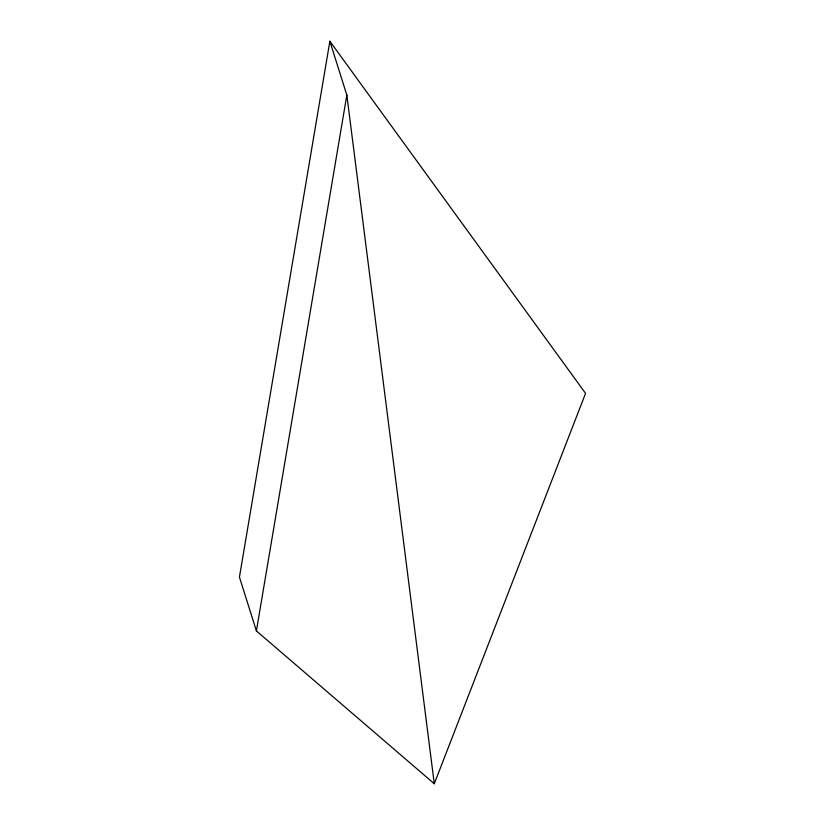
<?xml version="1.0" encoding="UTF-8"?>
<svg xmlns="http://www.w3.org/2000/svg" width="825" height="825" viewBox="0 0 825 825"><rect width="100%" height="100%" fill="white"/><g stroke="black" fill="none" stroke-linecap="round" stroke-linejoin="round"><path stroke-width="1.24" d="M329.866 41.25L239.436 577.098L256.4 630.919L434.28 783.75L585.564 393.37L329.866 41.25L346.84 95.071L434.28 783.75M256.4 630.919L346.84 95.071"/></g></svg>
